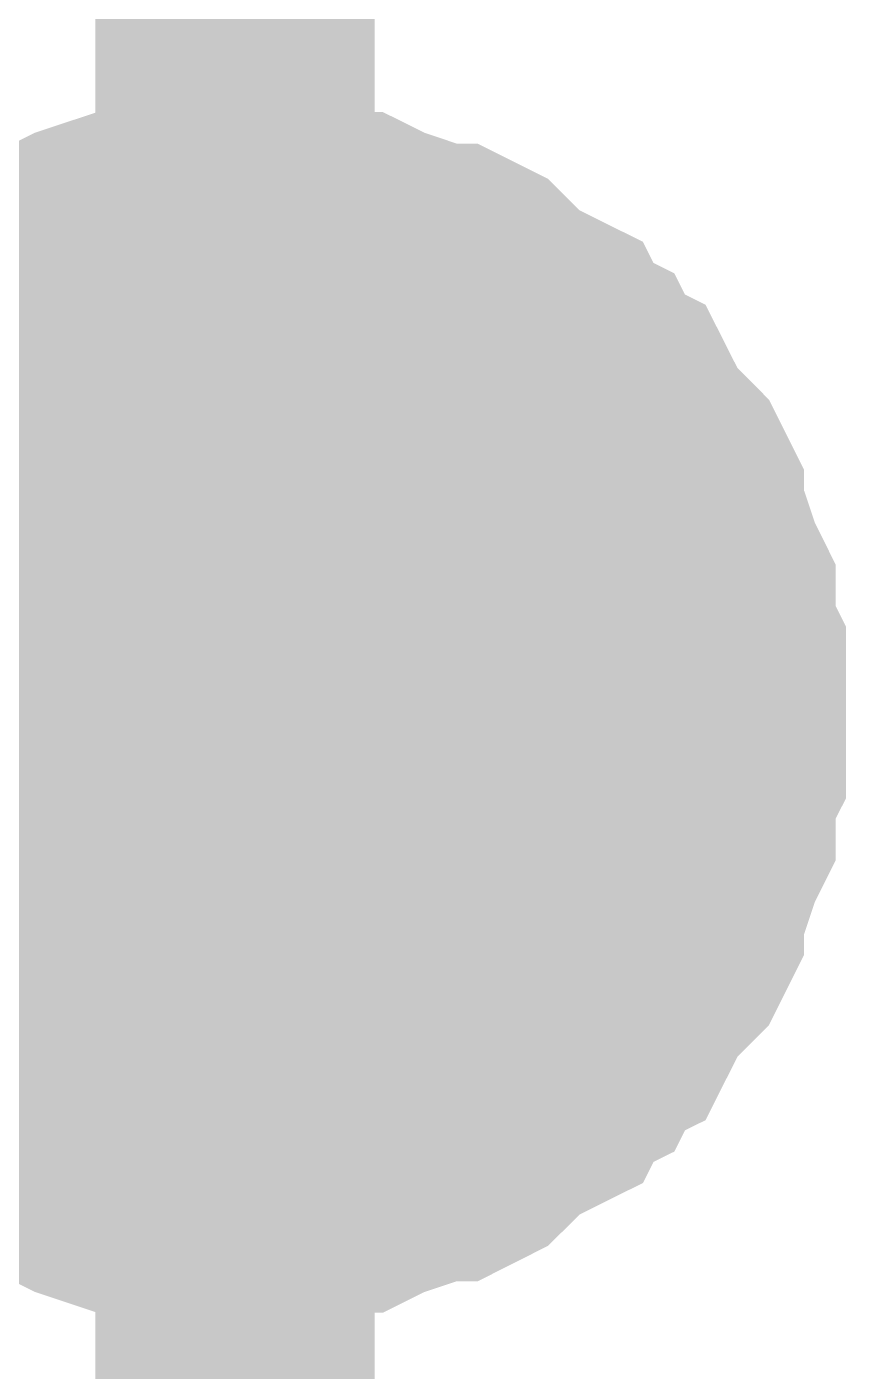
# Model space of a CAD drawing. Header units: inches. Extents: x 0 to 432, y 0 to 280.
# Drawn here: x 230.165 to 231.043, y 56.701 to 58.143 of the extents above; entities that cross this region are included whole.
import ezdxf

# ---------------------------------------------------------------- set-up
doc = ezdxf.new("R2010")
doc.units = ezdxf.units.IN
doc.layers.add('Sheet', color=255, linetype='Continuous')

msp = doc.modelspace()

# ---------------------------------------------------------------- linework, layer by layer
at = {"layer": 'Sheet'}
for points in [[(224.5364, 67.5591, 0.2997, 0.2997, 0), (230.3877, 67.5591, 0.2997, 0.2997, 0), (230.3877, 57.4073, 0.2997, 0.2997, 0)], [(230.0058, 57.7442, 0.2997, 0.2997, 0), (230.0283, 57.7666, 0.2997, 0.2997, 0), (230.0395, 57.7779, 0.2997, 0.2997, 0), (230.062, 57.8003, 0.2997, 0.2997, 0), (230.0844, 57.8115, 0.2997, 0.2997, 0), (230.0957, 57.8228, 0.2997, 0.2997, 0), (230.1181, 57.8452, 0.2997, 0.2997, 0), (230.1406, 57.8565, 0.2997, 0.2997, 0), (230.1631, 57.8677, 0.2997, 0.2997, 0), (230.1855, 57.8677, 0.2997, 0.2997, 0), (230.208, 57.8789, 0.2997, 0.2997, 0), (230.2304, 57.8902, 0.2997, 0.2997, 0), (230.2641, 57.9014, 0.2997, 0.2997, 0), (230.2866, 57.9014, 0.2997, 0.2997, 0), (230.3091, 57.9014, 0.2997, 0.2997, 0), (230.3315, 57.9126, 0.2997, 0.2997, 0), (230.3652, 57.9126, 0.2997, 0.2997, 0), (230.3877, 57.9126, 0.2997, 0.2997, 0)], [(230.0058, 57.7442, 0.2997, 0.2997, 0), (230.0283, 57.7666, 0.2997, 0.2997, 0), (230.0395, 57.7779, 0.2997, 0.2997, 0), (230.062, 57.8003, 0.2997, 0.2997, 0), (230.0844, 57.8115, 0.2997, 0.2997, 0), (230.0957, 57.8228, 0.2997, 0.2997, 0), (230.1181, 57.8452, 0.2997, 0.2997, 0), (230.1406, 57.8565, 0.2997, 0.2997, 0), (230.1631, 57.8677, 0.2997, 0.2997, 0), (230.1855, 57.8677, 0.2997, 0.2997, 0), (230.208, 57.8789, 0.2997, 0.2997, 0), (230.2304, 57.8902, 0.2997, 0.2997, 0), (230.2641, 57.9014, 0.2997, 0.2997, 0), (230.2866, 57.9014, 0.2997, 0.2997, 0), (230.3091, 57.9014, 0.2997, 0.2997, 0), (230.3315, 57.9126, 0.2997, 0.2997, 0), (230.3652, 57.9126, 0.2997, 0.2997, 0), (230.3877, 57.9126, 0.2997, 0.2997, 0)], [(230.0058, 57.7442, 0.2997, 0.2997, 0), (230.0283, 57.7666, 0.2997, 0.2997, 0), (230.0395, 57.7779, 0.2997, 0.2997, 0), (230.062, 57.8003, 0.2997, 0.2997, 0), (230.0844, 57.8115, 0.2997, 0.2997, 0), (230.0957, 57.8228, 0.2997, 0.2997, 0), (230.1181, 57.8452, 0.2997, 0.2997, 0), (230.1406, 57.8565, 0.2997, 0.2997, 0), (230.1631, 57.8677, 0.2997, 0.2997, 0), (230.1855, 57.8677, 0.2997, 0.2997, 0), (230.208, 57.8789, 0.2997, 0.2997, 0), (230.2304, 57.8902, 0.2997, 0.2997, 0), (230.2641, 57.9014, 0.2997, 0.2997, 0), (230.2866, 57.9014, 0.2997, 0.2997, 0), (230.3091, 57.9014, 0.2997, 0.2997, 0), (230.3315, 57.9126, 0.2997, 0.2997, 0), (230.3652, 57.9126, 0.2997, 0.2997, 0), (230.3877, 57.9126, 0.2997, 0.2997, 0)], [(230.0058, 57.7442, 0.2997, 0.2997, 0), (230.0283, 57.7666, 0.2997, 0.2997, 0), (230.0395, 57.7779, 0.2997, 0.2997, 0), (230.062, 57.8003, 0.2997, 0.2997, 0), (230.0844, 57.8115, 0.2997, 0.2997, 0), (230.0957, 57.8228, 0.2997, 0.2997, 0), (230.1181, 57.8452, 0.2997, 0.2997, 0), (230.1406, 57.8565, 0.2997, 0.2997, 0), (230.1631, 57.8677, 0.2997, 0.2997, 0), (230.1855, 57.8677, 0.2997, 0.2997, 0), (230.208, 57.8789, 0.2997, 0.2997, 0), (230.2304, 57.8902, 0.2997, 0.2997, 0), (230.2641, 57.9014, 0.2997, 0.2997, 0), (230.2866, 57.9014, 0.2997, 0.2997, 0), (230.3091, 57.9014, 0.2997, 0.2997, 0), (230.3315, 57.9126, 0.2997, 0.2997, 0), (230.3652, 57.9126, 0.2997, 0.2997, 0), (230.3877, 57.9126, 0.2997, 0.2997, 0)], [(230.3877, 57.9126, 0.2997, 0.2997, 0), (230.3877, 57.9126, 0.2997, 0.2997, 0)], [(230.3877, 57.9126, 0.2997, 0.2997, 0), (230.4101, 57.9126, 0.2997, 0.2997, 0), (230.4438, 57.9126, 0.2997, 0.2997, 0), (230.4663, 57.9014, 0.2997, 0.2997, 0), (230.4887, 57.9014, 0.2997, 0.2997, 0), (230.5112, 57.9014, 0.2997, 0.2997, 0), (230.5337, 57.8902, 0.2997, 0.2997, 0), (230.5674, 57.8789, 0.2997, 0.2997, 0), (230.5898, 57.8677, 0.2997, 0.2997, 0), (230.6123, 57.8677, 0.2997, 0.2997, 0), (230.6347, 57.8565, 0.2997, 0.2997, 0), (230.646, 57.8452, 0.2997, 0.2997, 0), (230.6684, 57.8228, 0.2997, 0.2997, 0), (230.6909, 57.8115, 0.2997, 0.2997, 0), (230.7134, 57.8003, 0.2997, 0.2997, 0), (230.7246, 57.7779, 0.2997, 0.2997, 0), (230.7471, 57.7666, 0.2997, 0.2997, 0), (230.7583, 57.7442, 0.2997, 0.2997, 0), (230.7807, 57.7329, 0.2997, 0.2997, 0), (230.792, 57.7105, 0.2997, 0.2997, 0), (230.8032, 57.688, 0.2997, 0.2997, 0), (230.8257, 57.6656, 0.2997, 0.2997, 0), (230.8369, 57.6543, 0.2997, 0.2997, 0), (230.8481, 57.6319, 0.2997, 0.2997, 0), (230.8481, 57.6094, 0.2997, 0.2997, 0), (230.8594, 57.5869, 0.2997, 0.2997, 0), (230.8706, 57.5533, 0.2997, 0.2997, 0), (230.8818, 57.5308, 0.2997, 0.2997, 0), (230.8818, 57.5083, 0.2997, 0.2997, 0), (230.8818, 57.4859, 0.2997, 0.2997, 0), (230.8931, 57.4634, 0.2997, 0.2997, 0), (230.8931, 57.4297, 0.2997, 0.2997, 0), (230.8931, 57.4073, 0.2997, 0.2997, 0)], [(230.3877, 57.9126, 0.2997, 0.2997, 0), (230.3877, 57.9126, 0.2997, 0.2997, 0)], [(230.3877, 57.9126, 0.2997, 0.2997, 0), (230.4101, 57.9126, 0.2997, 0.2997, 0), (230.4438, 57.9126, 0.2997, 0.2997, 0), (230.4663, 57.9014, 0.2997, 0.2997, 0), (230.4887, 57.9014, 0.2997, 0.2997, 0), (230.5112, 57.9014, 0.2997, 0.2997, 0), (230.5337, 57.8902, 0.2997, 0.2997, 0), (230.5674, 57.8789, 0.2997, 0.2997, 0), (230.5898, 57.8677, 0.2997, 0.2997, 0), (230.6123, 57.8677, 0.2997, 0.2997, 0), (230.6347, 57.8565, 0.2997, 0.2997, 0), (230.646, 57.8452, 0.2997, 0.2997, 0), (230.6684, 57.8228, 0.2997, 0.2997, 0), (230.6909, 57.8115, 0.2997, 0.2997, 0), (230.7134, 57.8003, 0.2997, 0.2997, 0), (230.7246, 57.7779, 0.2997, 0.2997, 0), (230.7471, 57.7666, 0.2997, 0.2997, 0), (230.7583, 57.7442, 0.2997, 0.2997, 0), (230.7807, 57.7329, 0.2997, 0.2997, 0), (230.792, 57.7105, 0.2997, 0.2997, 0), (230.8032, 57.688, 0.2997, 0.2997, 0), (230.8257, 57.6656, 0.2997, 0.2997, 0), (230.8369, 57.6543, 0.2997, 0.2997, 0), (230.8481, 57.6319, 0.2997, 0.2997, 0), (230.8481, 57.6094, 0.2997, 0.2997, 0), (230.8594, 57.5869, 0.2997, 0.2997, 0), (230.8706, 57.5533, 0.2997, 0.2997, 0), (230.8818, 57.5308, 0.2997, 0.2997, 0), (230.8818, 57.5083, 0.2997, 0.2997, 0), (230.8818, 57.4859, 0.2997, 0.2997, 0), (230.8931, 57.4634, 0.2997, 0.2997, 0), (230.8931, 57.4297, 0.2997, 0.2997, 0), (230.8931, 57.4073, 0.2997, 0.2997, 0)], [(230.3877, 57.9126, 0.2997, 0.2997, 0), (230.3877, 57.9126, 0.2997, 0.2997, 0)], [(230.3877, 57.9126, 0.2997, 0.2997, 0), (230.4101, 57.9126, 0.2997, 0.2997, 0), (230.4438, 57.9126, 0.2997, 0.2997, 0), (230.4663, 57.9014, 0.2997, 0.2997, 0), (230.4887, 57.9014, 0.2997, 0.2997, 0), (230.5112, 57.9014, 0.2997, 0.2997, 0), (230.5337, 57.8902, 0.2997, 0.2997, 0), (230.5674, 57.8789, 0.2997, 0.2997, 0), (230.5898, 57.8677, 0.2997, 0.2997, 0), (230.6123, 57.8677, 0.2997, 0.2997, 0), (230.6347, 57.8565, 0.2997, 0.2997, 0), (230.646, 57.8452, 0.2997, 0.2997, 0), (230.6684, 57.8228, 0.2997, 0.2997, 0), (230.6909, 57.8115, 0.2997, 0.2997, 0), (230.7134, 57.8003, 0.2997, 0.2997, 0), (230.7246, 57.7779, 0.2997, 0.2997, 0), (230.7471, 57.7666, 0.2997, 0.2997, 0), (230.7583, 57.7442, 0.2997, 0.2997, 0), (230.7807, 57.7329, 0.2997, 0.2997, 0), (230.792, 57.7105, 0.2997, 0.2997, 0), (230.8032, 57.688, 0.2997, 0.2997, 0), (230.8257, 57.6656, 0.2997, 0.2997, 0), (230.8369, 57.6543, 0.2997, 0.2997, 0), (230.8481, 57.6319, 0.2997, 0.2997, 0), (230.8481, 57.6094, 0.2997, 0.2997, 0), (230.8594, 57.5869, 0.2997, 0.2997, 0), (230.8706, 57.5533, 0.2997, 0.2997, 0), (230.8818, 57.5308, 0.2997, 0.2997, 0), (230.8818, 57.5083, 0.2997, 0.2997, 0), (230.8818, 57.4859, 0.2997, 0.2997, 0), (230.8931, 57.4634, 0.2997, 0.2997, 0), (230.8931, 57.4297, 0.2997, 0.2997, 0), (230.8931, 57.4073, 0.2997, 0.2997, 0)], [(230.3877, 57.9126, 0.2997, 0.2997, 0), (230.3877, 57.9126, 0.2997, 0.2997, 0)], [(230.3877, 57.9126, 0.2997, 0.2997, 0), (230.4101, 57.9126, 0.2997, 0.2997, 0), (230.4438, 57.9126, 0.2997, 0.2997, 0), (230.4663, 57.9014, 0.2997, 0.2997, 0), (230.4887, 57.9014, 0.2997, 0.2997, 0), (230.5112, 57.9014, 0.2997, 0.2997, 0), (230.5337, 57.8902, 0.2997, 0.2997, 0), (230.5674, 57.8789, 0.2997, 0.2997, 0), (230.5898, 57.8677, 0.2997, 0.2997, 0), (230.6123, 57.8677, 0.2997, 0.2997, 0), (230.6347, 57.8565, 0.2997, 0.2997, 0), (230.646, 57.8452, 0.2997, 0.2997, 0), (230.6684, 57.8228, 0.2997, 0.2997, 0), (230.6909, 57.8115, 0.2997, 0.2997, 0), (230.7134, 57.8003, 0.2997, 0.2997, 0), (230.7246, 57.7779, 0.2997, 0.2997, 0), (230.7471, 57.7666, 0.2997, 0.2997, 0), (230.7583, 57.7442, 0.2997, 0.2997, 0), (230.7807, 57.7329, 0.2997, 0.2997, 0), (230.792, 57.7105, 0.2997, 0.2997, 0), (230.8032, 57.688, 0.2997, 0.2997, 0), (230.8257, 57.6656, 0.2997, 0.2997, 0), (230.8369, 57.6543, 0.2997, 0.2997, 0), (230.8481, 57.6319, 0.2997, 0.2997, 0), (230.8481, 57.6094, 0.2997, 0.2997, 0), (230.8594, 57.5869, 0.2997, 0.2997, 0), (230.8706, 57.5533, 0.2997, 0.2997, 0), (230.8818, 57.5308, 0.2997, 0.2997, 0), (230.8818, 57.5083, 0.2997, 0.2997, 0), (230.8818, 57.4859, 0.2997, 0.2997, 0), (230.8931, 57.4634, 0.2997, 0.2997, 0), (230.8931, 57.4297, 0.2997, 0.2997, 0), (230.8931, 57.4073, 0.2997, 0.2997, 0)], [(230.0957, 57.8228, 0.0991, 0.0991, 0), (230.1181, 57.8452, 0.0991, 0.0991, 0), (230.1406, 57.8565, 0.0991, 0.0991, 0), (230.1631, 57.8677, 0.0991, 0.0991, 0), (230.1855, 57.8677, 0.0991, 0.0991, 0), (230.208, 57.8789, 0.0991, 0.0991, 0), (230.2304, 57.8902, 0.0991, 0.0991, 0), (230.2641, 57.9014, 0.0991, 0.0991, 0), (230.2866, 57.9014, 0.0991, 0.0991, 0), (230.3091, 57.9014, 0.0991, 0.0991, 0), (230.3315, 57.9126, 0.0991, 0.0991, 0), (230.3652, 57.9126, 0.0991, 0.0991, 0), (230.3877, 57.9126, 0.0991, 0.0991, 0)], [(230.0957, 57.8228, 0.0991, 0.0991, 0), (230.1181, 57.8452, 0.0991, 0.0991, 0), (230.1406, 57.8565, 0.0991, 0.0991, 0), (230.1631, 57.8677, 0.0991, 0.0991, 0), (230.1855, 57.8677, 0.0991, 0.0991, 0), (230.208, 57.8789, 0.0991, 0.0991, 0), (230.2304, 57.8902, 0.0991, 0.0991, 0), (230.2641, 57.9014, 0.0991, 0.0991, 0), (230.2866, 57.9014, 0.0991, 0.0991, 0), (230.3091, 57.9014, 0.0991, 0.0991, 0), (230.3315, 57.9126, 0.0991, 0.0991, 0), (230.3652, 57.9126, 0.0991, 0.0991, 0), (230.3877, 57.9126, 0.0991, 0.0991, 0)], [(230.0957, 57.8228, 0.0991, 0.0991, 0), (230.1181, 57.8452, 0.0991, 0.0991, 0), (230.1406, 57.8565, 0.0991, 0.0991, 0), (230.1631, 57.8677, 0.0991, 0.0991, 0), (230.1855, 57.8677, 0.0991, 0.0991, 0), (230.208, 57.8789, 0.0991, 0.0991, 0), (230.2304, 57.8902, 0.0991, 0.0991, 0), (230.2641, 57.9014, 0.0991, 0.0991, 0), (230.2866, 57.9014, 0.0991, 0.0991, 0), (230.3091, 57.9014, 0.0991, 0.0991, 0), (230.3315, 57.9126, 0.0991, 0.0991, 0), (230.3652, 57.9126, 0.0991, 0.0991, 0), (230.3877, 57.9126, 0.0991, 0.0991, 0)], [(230.0957, 57.8228, 0.0991, 0.0991, 0), (230.1181, 57.8452, 0.0991, 0.0991, 0), (230.1406, 57.8565, 0.0991, 0.0991, 0), (230.1631, 57.8677, 0.0991, 0.0991, 0), (230.1855, 57.8677, 0.0991, 0.0991, 0), (230.208, 57.8789, 0.0991, 0.0991, 0), (230.2304, 57.8902, 0.0991, 0.0991, 0), (230.2641, 57.9014, 0.0991, 0.0991, 0), (230.2866, 57.9014, 0.0991, 0.0991, 0), (230.3091, 57.9014, 0.0991, 0.0991, 0), (230.3315, 57.9126, 0.0991, 0.0991, 0), (230.3652, 57.9126, 0.0991, 0.0991, 0), (230.3877, 57.9126, 0.0991, 0.0991, 0)], [(230.3877, 57.9126, 0.0991, 0.0991, 0), (230.3877, 57.9126, 0.0991, 0.0991, 0)], [(230.3877, 57.9126, 0.0991, 0.0991, 0), (230.4101, 57.9126, 0.0991, 0.0991, 0), (230.4438, 57.9126, 0.0991, 0.0991, 0), (230.4663, 57.9014, 0.0991, 0.0991, 0), (230.4887, 57.9014, 0.0991, 0.0991, 0), (230.5112, 57.9014, 0.0991, 0.0991, 0), (230.5337, 57.8902, 0.0991, 0.0991, 0), (230.5674, 57.8789, 0.0991, 0.0991, 0), (230.5898, 57.8677, 0.0991, 0.0991, 0), (230.6123, 57.8677, 0.0991, 0.0991, 0), (230.6347, 57.8565, 0.0991, 0.0991, 0), (230.646, 57.8452, 0.0991, 0.0991, 0), (230.6684, 57.8228, 0.0991, 0.0991, 0), (230.6909, 57.8115, 0.0991, 0.0991, 0), (230.7134, 57.8003, 0.0991, 0.0991, 0), (230.7246, 57.7779, 0.0991, 0.0991, 0), (230.7471, 57.7666, 0.0991, 0.0991, 0), (230.7583, 57.7442, 0.0991, 0.0991, 0), (230.7807, 57.7329, 0.0991, 0.0991, 0), (230.792, 57.7105, 0.0991, 0.0991, 0), (230.8032, 57.688, 0.0991, 0.0991, 0), (230.8257, 57.6656, 0.0991, 0.0991, 0), (230.8369, 57.6543, 0.0991, 0.0991, 0), (230.8481, 57.6319, 0.0991, 0.0991, 0), (230.8481, 57.6094, 0.0991, 0.0991, 0), (230.8594, 57.5869, 0.0991, 0.0991, 0), (230.8706, 57.5533, 0.0991, 0.0991, 0), (230.8818, 57.5308, 0.0991, 0.0991, 0), (230.8818, 57.5083, 0.0991, 0.0991, 0), (230.8818, 57.4859, 0.0991, 0.0991, 0), (230.8931, 57.4634, 0.0991, 0.0991, 0), (230.8931, 57.4297, 0.0991, 0.0991, 0), (230.8931, 57.4073, 0.0991, 0.0991, 0)], [(230.3877, 57.9126, 0.0991, 0.0991, 0), (230.3877, 57.9126, 0.0991, 0.0991, 0)], [(230.3877, 57.9126, 0.0991, 0.0991, 0), (230.4101, 57.9126, 0.0991, 0.0991, 0), (230.4438, 57.9126, 0.0991, 0.0991, 0), (230.4663, 57.9014, 0.0991, 0.0991, 0), (230.4887, 57.9014, 0.0991, 0.0991, 0), (230.5112, 57.9014, 0.0991, 0.0991, 0), (230.5337, 57.8902, 0.0991, 0.0991, 0), (230.5674, 57.8789, 0.0991, 0.0991, 0), (230.5898, 57.8677, 0.0991, 0.0991, 0), (230.6123, 57.8677, 0.0991, 0.0991, 0), (230.6347, 57.8565, 0.0991, 0.0991, 0), (230.646, 57.8452, 0.0991, 0.0991, 0), (230.6684, 57.8228, 0.0991, 0.0991, 0), (230.6909, 57.8115, 0.0991, 0.0991, 0), (230.7134, 57.8003, 0.0991, 0.0991, 0), (230.7246, 57.7779, 0.0991, 0.0991, 0), (230.7471, 57.7666, 0.0991, 0.0991, 0), (230.7583, 57.7442, 0.0991, 0.0991, 0), (230.7807, 57.7329, 0.0991, 0.0991, 0), (230.792, 57.7105, 0.0991, 0.0991, 0), (230.8032, 57.688, 0.0991, 0.0991, 0), (230.8257, 57.6656, 0.0991, 0.0991, 0), (230.8369, 57.6543, 0.0991, 0.0991, 0), (230.8481, 57.6319, 0.0991, 0.0991, 0), (230.8481, 57.6094, 0.0991, 0.0991, 0), (230.8594, 57.5869, 0.0991, 0.0991, 0), (230.8706, 57.5533, 0.0991, 0.0991, 0), (230.8818, 57.5308, 0.0991, 0.0991, 0), (230.8818, 57.5083, 0.0991, 0.0991, 0), (230.8818, 57.4859, 0.0991, 0.0991, 0), (230.8931, 57.4634, 0.0991, 0.0991, 0), (230.8931, 57.4297, 0.0991, 0.0991, 0), (230.8931, 57.4073, 0.0991, 0.0991, 0)], [(230.3877, 57.9126, 0.0991, 0.0991, 0), (230.3877, 57.9126, 0.0991, 0.0991, 0)], [(230.3877, 57.9126, 0.0991, 0.0991, 0), (230.4101, 57.9126, 0.0991, 0.0991, 0), (230.4438, 57.9126, 0.0991, 0.0991, 0), (230.4663, 57.9014, 0.0991, 0.0991, 0), (230.4887, 57.9014, 0.0991, 0.0991, 0), (230.5112, 57.9014, 0.0991, 0.0991, 0), (230.5337, 57.8902, 0.0991, 0.0991, 0), (230.5674, 57.8789, 0.0991, 0.0991, 0), (230.5898, 57.8677, 0.0991, 0.0991, 0), (230.6123, 57.8677, 0.0991, 0.0991, 0), (230.6347, 57.8565, 0.0991, 0.0991, 0), (230.646, 57.8452, 0.0991, 0.0991, 0), (230.6684, 57.8228, 0.0991, 0.0991, 0), (230.6909, 57.8115, 0.0991, 0.0991, 0), (230.7134, 57.8003, 0.0991, 0.0991, 0), (230.7246, 57.7779, 0.0991, 0.0991, 0), (230.7471, 57.7666, 0.0991, 0.0991, 0), (230.7583, 57.7442, 0.0991, 0.0991, 0), (230.7807, 57.7329, 0.0991, 0.0991, 0), (230.792, 57.7105, 0.0991, 0.0991, 0), (230.8032, 57.688, 0.0991, 0.0991, 0), (230.8257, 57.6656, 0.0991, 0.0991, 0), (230.8369, 57.6543, 0.0991, 0.0991, 0), (230.8481, 57.6319, 0.0991, 0.0991, 0), (230.8481, 57.6094, 0.0991, 0.0991, 0), (230.8594, 57.5869, 0.0991, 0.0991, 0), (230.8706, 57.5533, 0.0991, 0.0991, 0), (230.8818, 57.5308, 0.0991, 0.0991, 0), (230.8818, 57.5083, 0.0991, 0.0991, 0), (230.8818, 57.4859, 0.0991, 0.0991, 0), (230.8931, 57.4634, 0.0991, 0.0991, 0), (230.8931, 57.4297, 0.0991, 0.0991, 0), (230.8931, 57.4073, 0.0991, 0.0991, 0)], [(230.3877, 57.9126, 0.0991, 0.0991, 0), (230.3877, 57.9126, 0.0991, 0.0991, 0)], [(230.3877, 57.9126, 0.0991, 0.0991, 0), (230.4101, 57.9126, 0.0991, 0.0991, 0), (230.4438, 57.9126, 0.0991, 0.0991, 0), (230.4663, 57.9014, 0.0991, 0.0991, 0), (230.4887, 57.9014, 0.0991, 0.0991, 0), (230.5112, 57.9014, 0.0991, 0.0991, 0), (230.5337, 57.8902, 0.0991, 0.0991, 0), (230.5674, 57.8789, 0.0991, 0.0991, 0), (230.5898, 57.8677, 0.0991, 0.0991, 0), (230.6123, 57.8677, 0.0991, 0.0991, 0), (230.6347, 57.8565, 0.0991, 0.0991, 0), (230.646, 57.8452, 0.0991, 0.0991, 0), (230.6684, 57.8228, 0.0991, 0.0991, 0), (230.6909, 57.8115, 0.0991, 0.0991, 0), (230.7134, 57.8003, 0.0991, 0.0991, 0), (230.7246, 57.7779, 0.0991, 0.0991, 0), (230.7471, 57.7666, 0.0991, 0.0991, 0), (230.7583, 57.7442, 0.0991, 0.0991, 0), (230.7807, 57.7329, 0.0991, 0.0991, 0), (230.792, 57.7105, 0.0991, 0.0991, 0), (230.8032, 57.688, 0.0991, 0.0991, 0), (230.8257, 57.6656, 0.0991, 0.0991, 0), (230.8369, 57.6543, 0.0991, 0.0991, 0), (230.8481, 57.6319, 0.0991, 0.0991, 0), (230.8481, 57.6094, 0.0991, 0.0991, 0), (230.8594, 57.5869, 0.0991, 0.0991, 0), (230.8706, 57.5533, 0.0991, 0.0991, 0), (230.8818, 57.5308, 0.0991, 0.0991, 0), (230.8818, 57.5083, 0.0991, 0.0991, 0), (230.8818, 57.4859, 0.0991, 0.0991, 0), (230.8931, 57.4634, 0.0991, 0.0991, 0), (230.8931, 57.4297, 0.0991, 0.0991, 0), (230.8931, 57.4073, 0.0991, 0.0991, 0)], [(219.2018, 37.3394, 0.2997, 0.2997, 0), (230.3877, 37.3394, 0.2997, 0.2997, 0), (230.3877, 57.4073, 0.2997, 0.2997, 0), (224.5364, 57.4073, 0.2997, 0.2997, 0)], [(230.8931, 57.4073, 0.2997, 0.2997, 0), (230.8931, 57.3848, 0.2997, 0.2997, 0), (230.8931, 57.3511, 0.2997, 0.2997, 0), (230.8818, 57.3287, 0.2997, 0.2997, 0), (230.8818, 57.3062, 0.2997, 0.2997, 0), (230.8818, 57.2837, 0.2997, 0.2997, 0), (230.8706, 57.2613, 0.2997, 0.2997, 0), (230.8594, 57.2276, 0.2997, 0.2997, 0), (230.8481, 57.2051, 0.2997, 0.2997, 0), (230.8481, 57.1827, 0.2997, 0.2997, 0), (230.8369, 57.1602, 0.2997, 0.2997, 0), (230.8257, 57.149, 0.2997, 0.2997, 0), (230.8032, 57.1265, 0.2997, 0.2997, 0), (230.792, 57.1041, 0.2997, 0.2997, 0), (230.7807, 57.0816, 0.2997, 0.2997, 0), (230.7583, 57.0704, 0.2997, 0.2997, 0), (230.7471, 57.0479, 0.2997, 0.2997, 0), (230.7246, 57.0367, 0.2997, 0.2997, 0), (230.7134, 57.0142, 0.2997, 0.2997, 0), (230.6909, 57.003, 0.2997, 0.2997, 0), (230.6684, 56.9918, 0.2997, 0.2997, 0), (230.646, 56.9693, 0.2997, 0.2997, 0), (230.6347, 56.9581, 0.2997, 0.2997, 0), (230.6123, 56.9468, 0.2997, 0.2997, 0), (230.5898, 56.9468, 0.2997, 0.2997, 0), (230.5674, 56.9356, 0.2997, 0.2997, 0), (230.5337, 56.9244, 0.2997, 0.2997, 0), (230.5112, 56.9132, 0.2997, 0.2997, 0), (230.4887, 56.9132, 0.2997, 0.2997, 0), (230.4663, 56.9132, 0.2997, 0.2997, 0), (230.4438, 56.9019, 0.2997, 0.2997, 0), (230.4101, 56.9019, 0.2997, 0.2997, 0), (230.3877, 56.9019, 0.2997, 0.2997, 0)], [(230.8931, 57.4073, 0.2997, 0.2997, 0), (230.8931, 57.3848, 0.2997, 0.2997, 0), (230.8931, 57.3511, 0.2997, 0.2997, 0), (230.8818, 57.3287, 0.2997, 0.2997, 0), (230.8818, 57.3062, 0.2997, 0.2997, 0), (230.8818, 57.2837, 0.2997, 0.2997, 0), (230.8706, 57.2613, 0.2997, 0.2997, 0), (230.8594, 57.2276, 0.2997, 0.2997, 0), (230.8481, 57.2051, 0.2997, 0.2997, 0), (230.8481, 57.1827, 0.2997, 0.2997, 0), (230.8369, 57.1602, 0.2997, 0.2997, 0), (230.8257, 57.149, 0.2997, 0.2997, 0), (230.8032, 57.1265, 0.2997, 0.2997, 0), (230.792, 57.1041, 0.2997, 0.2997, 0), (230.7807, 57.0816, 0.2997, 0.2997, 0), (230.7583, 57.0704, 0.2997, 0.2997, 0), (230.7471, 57.0479, 0.2997, 0.2997, 0), (230.7246, 57.0367, 0.2997, 0.2997, 0), (230.7134, 57.0142, 0.2997, 0.2997, 0), (230.6909, 57.003, 0.2997, 0.2997, 0), (230.6684, 56.9918, 0.2997, 0.2997, 0), (230.646, 56.9693, 0.2997, 0.2997, 0), (230.6347, 56.9581, 0.2997, 0.2997, 0), (230.6123, 56.9468, 0.2997, 0.2997, 0), (230.5898, 56.9468, 0.2997, 0.2997, 0), (230.5674, 56.9356, 0.2997, 0.2997, 0), (230.5337, 56.9244, 0.2997, 0.2997, 0), (230.5112, 56.9132, 0.2997, 0.2997, 0), (230.4887, 56.9132, 0.2997, 0.2997, 0), (230.4663, 56.9132, 0.2997, 0.2997, 0), (230.4438, 56.9019, 0.2997, 0.2997, 0), (230.4101, 56.9019, 0.2997, 0.2997, 0), (230.3877, 56.9019, 0.2997, 0.2997, 0)], [(230.8931, 57.4073, 0.2997, 0.2997, 0), (230.8931, 57.3848, 0.2997, 0.2997, 0), (230.8931, 57.3511, 0.2997, 0.2997, 0), (230.8818, 57.3287, 0.2997, 0.2997, 0), (230.8818, 57.3062, 0.2997, 0.2997, 0), (230.8818, 57.2837, 0.2997, 0.2997, 0), (230.8706, 57.2613, 0.2997, 0.2997, 0), (230.8594, 57.2276, 0.2997, 0.2997, 0), (230.8481, 57.2051, 0.2997, 0.2997, 0), (230.8481, 57.1827, 0.2997, 0.2997, 0), (230.8369, 57.1602, 0.2997, 0.2997, 0), (230.8257, 57.149, 0.2997, 0.2997, 0), (230.8032, 57.1265, 0.2997, 0.2997, 0), (230.792, 57.1041, 0.2997, 0.2997, 0), (230.7807, 57.0816, 0.2997, 0.2997, 0), (230.7583, 57.0704, 0.2997, 0.2997, 0), (230.7471, 57.0479, 0.2997, 0.2997, 0), (230.7246, 57.0367, 0.2997, 0.2997, 0), (230.7134, 57.0142, 0.2997, 0.2997, 0), (230.6909, 57.003, 0.2997, 0.2997, 0), (230.6684, 56.9918, 0.2997, 0.2997, 0), (230.646, 56.9693, 0.2997, 0.2997, 0), (230.6347, 56.9581, 0.2997, 0.2997, 0), (230.6123, 56.9468, 0.2997, 0.2997, 0), (230.5898, 56.9468, 0.2997, 0.2997, 0), (230.5674, 56.9356, 0.2997, 0.2997, 0), (230.5337, 56.9244, 0.2997, 0.2997, 0), (230.5112, 56.9132, 0.2997, 0.2997, 0), (230.4887, 56.9132, 0.2997, 0.2997, 0), (230.4663, 56.9132, 0.2997, 0.2997, 0), (230.4438, 56.9019, 0.2997, 0.2997, 0), (230.4101, 56.9019, 0.2997, 0.2997, 0), (230.3877, 56.9019, 0.2997, 0.2997, 0)], [(230.8931, 57.4073, 0.2997, 0.2997, 0), (230.8931, 57.3848, 0.2997, 0.2997, 0), (230.8931, 57.3511, 0.2997, 0.2997, 0), (230.8818, 57.3287, 0.2997, 0.2997, 0), (230.8818, 57.3062, 0.2997, 0.2997, 0), (230.8818, 57.2837, 0.2997, 0.2997, 0), (230.8706, 57.2613, 0.2997, 0.2997, 0), (230.8594, 57.2276, 0.2997, 0.2997, 0), (230.8481, 57.2051, 0.2997, 0.2997, 0), (230.8481, 57.1827, 0.2997, 0.2997, 0), (230.8369, 57.1602, 0.2997, 0.2997, 0), (230.8257, 57.149, 0.2997, 0.2997, 0), (230.8032, 57.1265, 0.2997, 0.2997, 0), (230.792, 57.1041, 0.2997, 0.2997, 0), (230.7807, 57.0816, 0.2997, 0.2997, 0), (230.7583, 57.0704, 0.2997, 0.2997, 0), (230.7471, 57.0479, 0.2997, 0.2997, 0), (230.7246, 57.0367, 0.2997, 0.2997, 0), (230.7134, 57.0142, 0.2997, 0.2997, 0), (230.6909, 57.003, 0.2997, 0.2997, 0), (230.6684, 56.9918, 0.2997, 0.2997, 0), (230.646, 56.9693, 0.2997, 0.2997, 0), (230.6347, 56.9581, 0.2997, 0.2997, 0), (230.6123, 56.9468, 0.2997, 0.2997, 0), (230.5898, 56.9468, 0.2997, 0.2997, 0), (230.5674, 56.9356, 0.2997, 0.2997, 0), (230.5337, 56.9244, 0.2997, 0.2997, 0), (230.5112, 56.9132, 0.2997, 0.2997, 0), (230.4887, 56.9132, 0.2997, 0.2997, 0), (230.4663, 56.9132, 0.2997, 0.2997, 0), (230.4438, 56.9019, 0.2997, 0.2997, 0), (230.4101, 56.9019, 0.2997, 0.2997, 0), (230.3877, 56.9019, 0.2997, 0.2997, 0)], [(230.8931, 57.4073, 0.2997, 0.2997, 0), (230.8931, 57.4073, 0.2997, 0.2997, 0), (230.8931, 57.4073, 0.2997, 0.2997, 0), (230.8931, 57.4073, 0.2997, 0.2997, 0), (230.8931, 57.4073, 0.2997, 0.2997, 0), (230.8931, 57.4073, 0.2997, 0.2997, 0), (230.8931, 57.4073, 0.2997, 0.2997, 0), (230.8931, 57.4073, 0.2997, 0.2997, 0), (230.8931, 57.4073, 0.2997, 0.2997, 0), (230.8931, 57.4073, 0.2997, 0.2997, 0), (230.8931, 57.4073, 0.2997, 0.2997, 0), (230.8931, 57.4073, 0.2997, 0.2997, 0), (230.8931, 57.4073, 0.2997, 0.2997, 0), (230.8931, 57.4073, 0.2997, 0.2997, 0), (230.8931, 57.4073, 0.2997, 0.2997, 0), (230.8931, 57.4073, 0.2997, 0.2997, 0), (230.8931, 57.4073, 0.2997, 0.2997, 0), (230.8931, 57.4073, 0.2997, 0.2997, 0), (230.8931, 57.4073, 0.2997, 0.2997, 0), (230.8931, 57.4073, 0.2997, 0.2997, 0), (230.8931, 57.4073, 0.2997, 0.2997, 0), (230.8931, 57.4073, 0.2997, 0.2997, 0), (230.8931, 57.4073, 0.2997, 0.2997, 0), (230.8931, 57.4073, 0.2997, 0.2997, 0), (230.8931, 57.4073, 0.2997, 0.2997, 0), (230.8931, 57.4073, 0.2997, 0.2997, 0), (230.8931, 57.4073, 0.2997, 0.2997, 0), (230.8931, 57.4073, 0.2997, 0.2997, 0), (230.8931, 57.4073, 0.2997, 0.2997, 0), (230.8931, 57.4073, 0.2997, 0.2997, 0), (230.8931, 57.4073, 0.2997, 0.2997, 0), (230.8931, 57.4073, 0.2997, 0.2997, 0), (230.8931, 57.4073, 0.2997, 0.2997, 0)], [(230.8931, 57.4073, 0.2997, 0.2997, 0), (230.8931, 57.4073, 0.2997, 0.2997, 0)], [(230.8931, 57.4073, 0.2997, 0.2997, 0), (230.8931, 57.4073, 0.2997, 0.2997, 0), (230.8931, 57.4073, 0.2997, 0.2997, 0), (230.8931, 57.4073, 0.2997, 0.2997, 0), (230.8931, 57.4073, 0.2997, 0.2997, 0), (230.8931, 57.4073, 0.2997, 0.2997, 0), (230.8931, 57.4073, 0.2997, 0.2997, 0), (230.8931, 57.4073, 0.2997, 0.2997, 0), (230.8931, 57.4073, 0.2997, 0.2997, 0), (230.8931, 57.4073, 0.2997, 0.2997, 0), (230.8931, 57.4073, 0.2997, 0.2997, 0), (230.8931, 57.4073, 0.2997, 0.2997, 0), (230.8931, 57.4073, 0.2997, 0.2997, 0), (230.8931, 57.4073, 0.2997, 0.2997, 0), (230.8931, 57.4073, 0.2997, 0.2997, 0), (230.8931, 57.4073, 0.2997, 0.2997, 0), (230.8931, 57.4073, 0.2997, 0.2997, 0), (230.8931, 57.4073, 0.2997, 0.2997, 0), (230.8931, 57.4073, 0.2997, 0.2997, 0), (230.8931, 57.4073, 0.2997, 0.2997, 0), (230.8931, 57.4073, 0.2997, 0.2997, 0), (230.8931, 57.4073, 0.2997, 0.2997, 0), (230.8931, 57.4073, 0.2997, 0.2997, 0), (230.8931, 57.4073, 0.2997, 0.2997, 0), (230.8931, 57.4073, 0.2997, 0.2997, 0), (230.8931, 57.4073, 0.2997, 0.2997, 0), (230.8931, 57.4073, 0.2997, 0.2997, 0), (230.8931, 57.4073, 0.2997, 0.2997, 0), (230.8931, 57.4073, 0.2997, 0.2997, 0), (230.8931, 57.4073, 0.2997, 0.2997, 0), (230.8931, 57.4073, 0.2997, 0.2997, 0), (230.8931, 57.4073, 0.2997, 0.2997, 0), (230.8931, 57.4073, 0.2997, 0.2997, 0)], [(230.8931, 57.4073, 0.2997, 0.2997, 0), (230.8931, 57.4073, 0.2997, 0.2997, 0)], [(230.8931, 57.4073, 0.2997, 0.2997, 0), (230.8931, 57.4073, 0.2997, 0.2997, 0), (230.8931, 57.4073, 0.2997, 0.2997, 0), (230.8931, 57.4073, 0.2997, 0.2997, 0), (230.8931, 57.4073, 0.2997, 0.2997, 0), (230.8931, 57.4073, 0.2997, 0.2997, 0), (230.8931, 57.4073, 0.2997, 0.2997, 0), (230.8931, 57.4073, 0.2997, 0.2997, 0), (230.8931, 57.4073, 0.2997, 0.2997, 0), (230.8931, 57.4073, 0.2997, 0.2997, 0), (230.8931, 57.4073, 0.2997, 0.2997, 0), (230.8931, 57.4073, 0.2997, 0.2997, 0), (230.8931, 57.4073, 0.2997, 0.2997, 0), (230.8931, 57.4073, 0.2997, 0.2997, 0), (230.8931, 57.4073, 0.2997, 0.2997, 0), (230.8931, 57.4073, 0.2997, 0.2997, 0), (230.8931, 57.4073, 0.2997, 0.2997, 0), (230.8931, 57.4073, 0.2997, 0.2997, 0), (230.8931, 57.4073, 0.2997, 0.2997, 0), (230.8931, 57.4073, 0.2997, 0.2997, 0), (230.8931, 57.4073, 0.2997, 0.2997, 0), (230.8931, 57.4073, 0.2997, 0.2997, 0), (230.8931, 57.4073, 0.2997, 0.2997, 0), (230.8931, 57.4073, 0.2997, 0.2997, 0), (230.8931, 57.4073, 0.2997, 0.2997, 0), (230.8931, 57.4073, 0.2997, 0.2997, 0), (230.8931, 57.4073, 0.2997, 0.2997, 0), (230.8931, 57.4073, 0.2997, 0.2997, 0), (230.8931, 57.4073, 0.2997, 0.2997, 0), (230.8931, 57.4073, 0.2997, 0.2997, 0), (230.8931, 57.4073, 0.2997, 0.2997, 0), (230.8931, 57.4073, 0.2997, 0.2997, 0), (230.8931, 57.4073, 0.2997, 0.2997, 0)], [(230.8931, 57.4073, 0.2997, 0.2997, 0), (230.8931, 57.4073, 0.2997, 0.2997, 0)], [(230.8931, 57.4073, 0.2997, 0.2997, 0), (230.8931, 57.4073, 0.2997, 0.2997, 0), (230.8931, 57.4073, 0.2997, 0.2997, 0), (230.8931, 57.4073, 0.2997, 0.2997, 0), (230.8931, 57.4073, 0.2997, 0.2997, 0), (230.8931, 57.4073, 0.2997, 0.2997, 0), (230.8931, 57.4073, 0.2997, 0.2997, 0), (230.8931, 57.4073, 0.2997, 0.2997, 0), (230.8931, 57.4073, 0.2997, 0.2997, 0), (230.8931, 57.4073, 0.2997, 0.2997, 0), (230.8931, 57.4073, 0.2997, 0.2997, 0), (230.8931, 57.4073, 0.2997, 0.2997, 0), (230.8931, 57.4073, 0.2997, 0.2997, 0), (230.8931, 57.4073, 0.2997, 0.2997, 0), (230.8931, 57.4073, 0.2997, 0.2997, 0), (230.8931, 57.4073, 0.2997, 0.2997, 0), (230.8931, 57.4073, 0.2997, 0.2997, 0), (230.8931, 57.4073, 0.2997, 0.2997, 0), (230.8931, 57.4073, 0.2997, 0.2997, 0), (230.8931, 57.4073, 0.2997, 0.2997, 0), (230.8931, 57.4073, 0.2997, 0.2997, 0), (230.8931, 57.4073, 0.2997, 0.2997, 0), (230.8931, 57.4073, 0.2997, 0.2997, 0), (230.8931, 57.4073, 0.2997, 0.2997, 0), (230.8931, 57.4073, 0.2997, 0.2997, 0), (230.8931, 57.4073, 0.2997, 0.2997, 0), (230.8931, 57.4073, 0.2997, 0.2997, 0), (230.8931, 57.4073, 0.2997, 0.2997, 0), (230.8931, 57.4073, 0.2997, 0.2997, 0), (230.8931, 57.4073, 0.2997, 0.2997, 0), (230.8931, 57.4073, 0.2997, 0.2997, 0), (230.8931, 57.4073, 0.2997, 0.2997, 0), (230.8931, 57.4073, 0.2997, 0.2997, 0)], [(230.8931, 57.4073, 0.2997, 0.2997, 0), (230.8931, 57.4073, 0.2997, 0.2997, 0)], [(230.8931, 57.4073, 0.0991, 0.0991, 0), (230.8931, 57.3848, 0.0991, 0.0991, 0), (230.8931, 57.3511, 0.0991, 0.0991, 0), (230.8818, 57.3287, 0.0991, 0.0991, 0), (230.8818, 57.3062, 0.0991, 0.0991, 0), (230.8818, 57.2837, 0.0991, 0.0991, 0), (230.8706, 57.2613, 0.0991, 0.0991, 0), (230.8594, 57.2276, 0.0991, 0.0991, 0), (230.8481, 57.2051, 0.0991, 0.0991, 0), (230.8481, 57.1827, 0.0991, 0.0991, 0), (230.8369, 57.1602, 0.0991, 0.0991, 0), (230.8257, 57.149, 0.0991, 0.0991, 0), (230.8032, 57.1265, 0.0991, 0.0991, 0), (230.792, 57.1041, 0.0991, 0.0991, 0), (230.7807, 57.0816, 0.0991, 0.0991, 0), (230.7583, 57.0704, 0.0991, 0.0991, 0), (230.7471, 57.0479, 0.0991, 0.0991, 0), (230.7246, 57.0367, 0.0991, 0.0991, 0), (230.7134, 57.0142, 0.0991, 0.0991, 0), (230.6909, 57.003, 0.0991, 0.0991, 0), (230.6684, 56.9918, 0.0991, 0.0991, 0), (230.646, 56.9693, 0.0991, 0.0991, 0), (230.6347, 56.9581, 0.0991, 0.0991, 0), (230.6123, 56.9468, 0.0991, 0.0991, 0), (230.5898, 56.9468, 0.0991, 0.0991, 0), (230.5674, 56.9356, 0.0991, 0.0991, 0), (230.5337, 56.9244, 0.0991, 0.0991, 0), (230.5112, 56.9132, 0.0991, 0.0991, 0), (230.4887, 56.9132, 0.0991, 0.0991, 0), (230.4663, 56.9132, 0.0991, 0.0991, 0), (230.4438, 56.9019, 0.0991, 0.0991, 0), (230.4101, 56.9019, 0.0991, 0.0991, 0), (230.3877, 56.9019, 0.0991, 0.0991, 0)], [(230.8931, 57.4073, 0.0991, 0.0991, 0), (230.8931, 57.3848, 0.0991, 0.0991, 0), (230.8931, 57.3511, 0.0991, 0.0991, 0), (230.8818, 57.3287, 0.0991, 0.0991, 0), (230.8818, 57.3062, 0.0991, 0.0991, 0), (230.8818, 57.2837, 0.0991, 0.0991, 0), (230.8706, 57.2613, 0.0991, 0.0991, 0), (230.8594, 57.2276, 0.0991, 0.0991, 0), (230.8481, 57.2051, 0.0991, 0.0991, 0), (230.8481, 57.1827, 0.0991, 0.0991, 0), (230.8369, 57.1602, 0.0991, 0.0991, 0), (230.8257, 57.149, 0.0991, 0.0991, 0), (230.8032, 57.1265, 0.0991, 0.0991, 0), (230.792, 57.1041, 0.0991, 0.0991, 0), (230.7807, 57.0816, 0.0991, 0.0991, 0), (230.7583, 57.0704, 0.0991, 0.0991, 0), (230.7471, 57.0479, 0.0991, 0.0991, 0), (230.7246, 57.0367, 0.0991, 0.0991, 0), (230.7134, 57.0142, 0.0991, 0.0991, 0), (230.6909, 57.003, 0.0991, 0.0991, 0), (230.6684, 56.9918, 0.0991, 0.0991, 0), (230.646, 56.9693, 0.0991, 0.0991, 0), (230.6347, 56.9581, 0.0991, 0.0991, 0), (230.6123, 56.9468, 0.0991, 0.0991, 0), (230.5898, 56.9468, 0.0991, 0.0991, 0), (230.5674, 56.9356, 0.0991, 0.0991, 0), (230.5337, 56.9244, 0.0991, 0.0991, 0), (230.5112, 56.9132, 0.0991, 0.0991, 0), (230.4887, 56.9132, 0.0991, 0.0991, 0), (230.4663, 56.9132, 0.0991, 0.0991, 0), (230.4438, 56.9019, 0.0991, 0.0991, 0), (230.4101, 56.9019, 0.0991, 0.0991, 0), (230.3877, 56.9019, 0.0991, 0.0991, 0)], [(230.8931, 57.4073, 0.0991, 0.0991, 0), (230.8931, 57.3848, 0.0991, 0.0991, 0), (230.8931, 57.3511, 0.0991, 0.0991, 0), (230.8818, 57.3287, 0.0991, 0.0991, 0), (230.8818, 57.3062, 0.0991, 0.0991, 0), (230.8818, 57.2837, 0.0991, 0.0991, 0), (230.8706, 57.2613, 0.0991, 0.0991, 0), (230.8594, 57.2276, 0.0991, 0.0991, 0), (230.8481, 57.2051, 0.0991, 0.0991, 0), (230.8481, 57.1827, 0.0991, 0.0991, 0), (230.8369, 57.1602, 0.0991, 0.0991, 0), (230.8257, 57.149, 0.0991, 0.0991, 0), (230.8032, 57.1265, 0.0991, 0.0991, 0), (230.792, 57.1041, 0.0991, 0.0991, 0), (230.7807, 57.0816, 0.0991, 0.0991, 0), (230.7583, 57.0704, 0.0991, 0.0991, 0), (230.7471, 57.0479, 0.0991, 0.0991, 0), (230.7246, 57.0367, 0.0991, 0.0991, 0), (230.7134, 57.0142, 0.0991, 0.0991, 0), (230.6909, 57.003, 0.0991, 0.0991, 0), (230.6684, 56.9918, 0.0991, 0.0991, 0), (230.646, 56.9693, 0.0991, 0.0991, 0), (230.6347, 56.9581, 0.0991, 0.0991, 0), (230.6123, 56.9468, 0.0991, 0.0991, 0), (230.5898, 56.9468, 0.0991, 0.0991, 0), (230.5674, 56.9356, 0.0991, 0.0991, 0), (230.5337, 56.9244, 0.0991, 0.0991, 0), (230.5112, 56.9132, 0.0991, 0.0991, 0), (230.4887, 56.9132, 0.0991, 0.0991, 0), (230.4663, 56.9132, 0.0991, 0.0991, 0), (230.4438, 56.9019, 0.0991, 0.0991, 0), (230.4101, 56.9019, 0.0991, 0.0991, 0), (230.3877, 56.9019, 0.0991, 0.0991, 0)], [(230.8931, 57.4073, 0.0991, 0.0991, 0), (230.8931, 57.3848, 0.0991, 0.0991, 0), (230.8931, 57.3511, 0.0991, 0.0991, 0), (230.8818, 57.3287, 0.0991, 0.0991, 0), (230.8818, 57.3062, 0.0991, 0.0991, 0), (230.8818, 57.2837, 0.0991, 0.0991, 0), (230.8706, 57.2613, 0.0991, 0.0991, 0), (230.8594, 57.2276, 0.0991, 0.0991, 0), (230.8481, 57.2051, 0.0991, 0.0991, 0), (230.8481, 57.1827, 0.0991, 0.0991, 0), (230.8369, 57.1602, 0.0991, 0.0991, 0), (230.8257, 57.149, 0.0991, 0.0991, 0), (230.8032, 57.1265, 0.0991, 0.0991, 0), (230.792, 57.1041, 0.0991, 0.0991, 0), (230.7807, 57.0816, 0.0991, 0.0991, 0), (230.7583, 57.0704, 0.0991, 0.0991, 0), (230.7471, 57.0479, 0.0991, 0.0991, 0), (230.7246, 57.0367, 0.0991, 0.0991, 0), (230.7134, 57.0142, 0.0991, 0.0991, 0), (230.6909, 57.003, 0.0991, 0.0991, 0), (230.6684, 56.9918, 0.0991, 0.0991, 0), (230.646, 56.9693, 0.0991, 0.0991, 0), (230.6347, 56.9581, 0.0991, 0.0991, 0), (230.6123, 56.9468, 0.0991, 0.0991, 0), (230.5898, 56.9468, 0.0991, 0.0991, 0), (230.5674, 56.9356, 0.0991, 0.0991, 0), (230.5337, 56.9244, 0.0991, 0.0991, 0), (230.5112, 56.9132, 0.0991, 0.0991, 0), (230.4887, 56.9132, 0.0991, 0.0991, 0), (230.4663, 56.9132, 0.0991, 0.0991, 0), (230.4438, 56.9019, 0.0991, 0.0991, 0), (230.4101, 56.9019, 0.0991, 0.0991, 0), (230.3877, 56.9019, 0.0991, 0.0991, 0)], [(230.8931, 57.4073, 0.0991, 0.0991, 0), (230.8931, 57.4073, 0.0991, 0.0991, 0), (230.8931, 57.4073, 0.0991, 0.0991, 0), (230.8931, 57.4073, 0.0991, 0.0991, 0), (230.8931, 57.4073, 0.0991, 0.0991, 0), (230.8931, 57.4073, 0.0991, 0.0991, 0), (230.8931, 57.4073, 0.0991, 0.0991, 0), (230.8931, 57.4073, 0.0991, 0.0991, 0), (230.8931, 57.4073, 0.0991, 0.0991, 0), (230.8931, 57.4073, 0.0991, 0.0991, 0), (230.8931, 57.4073, 0.0991, 0.0991, 0), (230.8931, 57.4073, 0.0991, 0.0991, 0), (230.8931, 57.4073, 0.0991, 0.0991, 0), (230.8931, 57.4073, 0.0991, 0.0991, 0), (230.8931, 57.4073, 0.0991, 0.0991, 0), (230.8931, 57.4073, 0.0991, 0.0991, 0), (230.8931, 57.4073, 0.0991, 0.0991, 0), (230.8931, 57.4073, 0.0991, 0.0991, 0), (230.8931, 57.4073, 0.0991, 0.0991, 0), (230.8931, 57.4073, 0.0991, 0.0991, 0), (230.8931, 57.4073, 0.0991, 0.0991, 0), (230.8931, 57.4073, 0.0991, 0.0991, 0), (230.8931, 57.4073, 0.0991, 0.0991, 0), (230.8931, 57.4073, 0.0991, 0.0991, 0), (230.8931, 57.4073, 0.0991, 0.0991, 0), (230.8931, 57.4073, 0.0991, 0.0991, 0), (230.8931, 57.4073, 0.0991, 0.0991, 0), (230.8931, 57.4073, 0.0991, 0.0991, 0), (230.8931, 57.4073, 0.0991, 0.0991, 0), (230.8931, 57.4073, 0.0991, 0.0991, 0), (230.8931, 57.4073, 0.0991, 0.0991, 0), (230.8931, 57.4073, 0.0991, 0.0991, 0), (230.8931, 57.4073, 0.0991, 0.0991, 0)], [(230.8931, 57.4073, 0.0991, 0.0991, 0), (230.8931, 57.4073, 0.0991, 0.0991, 0)], [(230.8931, 57.4073, 0.0991, 0.0991, 0), (230.8931, 57.4073, 0.0991, 0.0991, 0), (230.8931, 57.4073, 0.0991, 0.0991, 0), (230.8931, 57.4073, 0.0991, 0.0991, 0), (230.8931, 57.4073, 0.0991, 0.0991, 0), (230.8931, 57.4073, 0.0991, 0.0991, 0), (230.8931, 57.4073, 0.0991, 0.0991, 0), (230.8931, 57.4073, 0.0991, 0.0991, 0), (230.8931, 57.4073, 0.0991, 0.0991, 0), (230.8931, 57.4073, 0.0991, 0.0991, 0), (230.8931, 57.4073, 0.0991, 0.0991, 0), (230.8931, 57.4073, 0.0991, 0.0991, 0), (230.8931, 57.4073, 0.0991, 0.0991, 0), (230.8931, 57.4073, 0.0991, 0.0991, 0), (230.8931, 57.4073, 0.0991, 0.0991, 0), (230.8931, 57.4073, 0.0991, 0.0991, 0), (230.8931, 57.4073, 0.0991, 0.0991, 0), (230.8931, 57.4073, 0.0991, 0.0991, 0), (230.8931, 57.4073, 0.0991, 0.0991, 0), (230.8931, 57.4073, 0.0991, 0.0991, 0), (230.8931, 57.4073, 0.0991, 0.0991, 0), (230.8931, 57.4073, 0.0991, 0.0991, 0), (230.8931, 57.4073, 0.0991, 0.0991, 0), (230.8931, 57.4073, 0.0991, 0.0991, 0), (230.8931, 57.4073, 0.0991, 0.0991, 0), (230.8931, 57.4073, 0.0991, 0.0991, 0), (230.8931, 57.4073, 0.0991, 0.0991, 0), (230.8931, 57.4073, 0.0991, 0.0991, 0), (230.8931, 57.4073, 0.0991, 0.0991, 0), (230.8931, 57.4073, 0.0991, 0.0991, 0), (230.8931, 57.4073, 0.0991, 0.0991, 0), (230.8931, 57.4073, 0.0991, 0.0991, 0), (230.8931, 57.4073, 0.0991, 0.0991, 0)], [(230.8931, 57.4073, 0.0991, 0.0991, 0), (230.8931, 57.4073, 0.0991, 0.0991, 0)], [(230.8931, 57.4073, 0.0991, 0.0991, 0), (230.8931, 57.4073, 0.0991, 0.0991, 0), (230.8931, 57.4073, 0.0991, 0.0991, 0), (230.8931, 57.4073, 0.0991, 0.0991, 0), (230.8931, 57.4073, 0.0991, 0.0991, 0), (230.8931, 57.4073, 0.0991, 0.0991, 0), (230.8931, 57.4073, 0.0991, 0.0991, 0), (230.8931, 57.4073, 0.0991, 0.0991, 0), (230.8931, 57.4073, 0.0991, 0.0991, 0), (230.8931, 57.4073, 0.0991, 0.0991, 0), (230.8931, 57.4073, 0.0991, 0.0991, 0), (230.8931, 57.4073, 0.0991, 0.0991, 0), (230.8931, 57.4073, 0.0991, 0.0991, 0), (230.8931, 57.4073, 0.0991, 0.0991, 0), (230.8931, 57.4073, 0.0991, 0.0991, 0), (230.8931, 57.4073, 0.0991, 0.0991, 0), (230.8931, 57.4073, 0.0991, 0.0991, 0), (230.8931, 57.4073, 0.0991, 0.0991, 0), (230.8931, 57.4073, 0.0991, 0.0991, 0), (230.8931, 57.4073, 0.0991, 0.0991, 0), (230.8931, 57.4073, 0.0991, 0.0991, 0), (230.8931, 57.4073, 0.0991, 0.0991, 0), (230.8931, 57.4073, 0.0991, 0.0991, 0), (230.8931, 57.4073, 0.0991, 0.0991, 0), (230.8931, 57.4073, 0.0991, 0.0991, 0), (230.8931, 57.4073, 0.0991, 0.0991, 0), (230.8931, 57.4073, 0.0991, 0.0991, 0), (230.8931, 57.4073, 0.0991, 0.0991, 0), (230.8931, 57.4073, 0.0991, 0.0991, 0), (230.8931, 57.4073, 0.0991, 0.0991, 0), (230.8931, 57.4073, 0.0991, 0.0991, 0), (230.8931, 57.4073, 0.0991, 0.0991, 0), (230.8931, 57.4073, 0.0991, 0.0991, 0)], [(230.8931, 57.4073, 0.0991, 0.0991, 0), (230.8931, 57.4073, 0.0991, 0.0991, 0)], [(230.8931, 57.4073, 0.0991, 0.0991, 0), (230.8931, 57.4073, 0.0991, 0.0991, 0), (230.8931, 57.4073, 0.0991, 0.0991, 0), (230.8931, 57.4073, 0.0991, 0.0991, 0), (230.8931, 57.4073, 0.0991, 0.0991, 0), (230.8931, 57.4073, 0.0991, 0.0991, 0), (230.8931, 57.4073, 0.0991, 0.0991, 0), (230.8931, 57.4073, 0.0991, 0.0991, 0), (230.8931, 57.4073, 0.0991, 0.0991, 0), (230.8931, 57.4073, 0.0991, 0.0991, 0), (230.8931, 57.4073, 0.0991, 0.0991, 0), (230.8931, 57.4073, 0.0991, 0.0991, 0), (230.8931, 57.4073, 0.0991, 0.0991, 0), (230.8931, 57.4073, 0.0991, 0.0991, 0), (230.8931, 57.4073, 0.0991, 0.0991, 0), (230.8931, 57.4073, 0.0991, 0.0991, 0), (230.8931, 57.4073, 0.0991, 0.0991, 0), (230.8931, 57.4073, 0.0991, 0.0991, 0), (230.8931, 57.4073, 0.0991, 0.0991, 0), (230.8931, 57.4073, 0.0991, 0.0991, 0), (230.8931, 57.4073, 0.0991, 0.0991, 0), (230.8931, 57.4073, 0.0991, 0.0991, 0), (230.8931, 57.4073, 0.0991, 0.0991, 0), (230.8931, 57.4073, 0.0991, 0.0991, 0), (230.8931, 57.4073, 0.0991, 0.0991, 0), (230.8931, 57.4073, 0.0991, 0.0991, 0), (230.8931, 57.4073, 0.0991, 0.0991, 0), (230.8931, 57.4073, 0.0991, 0.0991, 0), (230.8931, 57.4073, 0.0991, 0.0991, 0), (230.8931, 57.4073, 0.0991, 0.0991, 0), (230.8931, 57.4073, 0.0991, 0.0991, 0), (230.8931, 57.4073, 0.0991, 0.0991, 0), (230.8931, 57.4073, 0.0991, 0.0991, 0)], [(230.8931, 57.4073, 0.0991, 0.0991, 0), (230.8931, 57.4073, 0.0991, 0.0991, 0)], [(230.3877, 56.9019, 0.2997, 0.2997, 0), (230.3652, 56.9019, 0.2997, 0.2997, 0), (230.3315, 56.9019, 0.2997, 0.2997, 0), (230.3091, 56.9132, 0.2997, 0.2997, 0), (230.2866, 56.9132, 0.2997, 0.2997, 0), (230.2641, 56.9132, 0.2997, 0.2997, 0), (230.2304, 56.9244, 0.2997, 0.2997, 0), (230.208, 56.9356, 0.2997, 0.2997, 0), (230.1855, 56.9468, 0.2997, 0.2997, 0), (230.1631, 56.9468, 0.2997, 0.2997, 0), (230.1406, 56.9581, 0.2997, 0.2997, 0), (230.1181, 56.9693, 0.2997, 0.2997, 0), (230.0957, 56.9918, 0.2997, 0.2997, 0), (230.0844, 57.003, 0.2997, 0.2997, 0), (230.062, 57.0142, 0.2997, 0.2997, 0), (230.0395, 57.0367, 0.2997, 0.2997, 0), (230.0283, 57.0479, 0.2997, 0.2997, 0), (230.0058, 57.0704, 0.2997, 0.2997, 0)], [(230.3877, 56.9019, 0.2997, 0.2997, 0), (230.3652, 56.9019, 0.2997, 0.2997, 0), (230.3315, 56.9019, 0.2997, 0.2997, 0), (230.3091, 56.9132, 0.2997, 0.2997, 0), (230.2866, 56.9132, 0.2997, 0.2997, 0), (230.2641, 56.9132, 0.2997, 0.2997, 0), (230.2304, 56.9244, 0.2997, 0.2997, 0), (230.208, 56.9356, 0.2997, 0.2997, 0), (230.1855, 56.9468, 0.2997, 0.2997, 0), (230.1631, 56.9468, 0.2997, 0.2997, 0), (230.1406, 56.9581, 0.2997, 0.2997, 0), (230.1181, 56.9693, 0.2997, 0.2997, 0), (230.0957, 56.9918, 0.2997, 0.2997, 0), (230.0844, 57.003, 0.2997, 0.2997, 0), (230.062, 57.0142, 0.2997, 0.2997, 0), (230.0395, 57.0367, 0.2997, 0.2997, 0), (230.0283, 57.0479, 0.2997, 0.2997, 0), (230.0058, 57.0704, 0.2997, 0.2997, 0)], [(230.3877, 56.9019, 0.2997, 0.2997, 0), (230.3652, 56.9019, 0.2997, 0.2997, 0), (230.3315, 56.9019, 0.2997, 0.2997, 0), (230.3091, 56.9132, 0.2997, 0.2997, 0), (230.2866, 56.9132, 0.2997, 0.2997, 0), (230.2641, 56.9132, 0.2997, 0.2997, 0), (230.2304, 56.9244, 0.2997, 0.2997, 0), (230.208, 56.9356, 0.2997, 0.2997, 0), (230.1855, 56.9468, 0.2997, 0.2997, 0), (230.1631, 56.9468, 0.2997, 0.2997, 0), (230.1406, 56.9581, 0.2997, 0.2997, 0), (230.1181, 56.9693, 0.2997, 0.2997, 0), (230.0957, 56.9918, 0.2997, 0.2997, 0), (230.0844, 57.003, 0.2997, 0.2997, 0), (230.062, 57.0142, 0.2997, 0.2997, 0), (230.0395, 57.0367, 0.2997, 0.2997, 0), (230.0283, 57.0479, 0.2997, 0.2997, 0), (230.0058, 57.0704, 0.2997, 0.2997, 0)], [(230.3877, 56.9019, 0.2997, 0.2997, 0), (230.3652, 56.9019, 0.2997, 0.2997, 0), (230.3315, 56.9019, 0.2997, 0.2997, 0), (230.3091, 56.9132, 0.2997, 0.2997, 0), (230.2866, 56.9132, 0.2997, 0.2997, 0), (230.2641, 56.9132, 0.2997, 0.2997, 0), (230.2304, 56.9244, 0.2997, 0.2997, 0), (230.208, 56.9356, 0.2997, 0.2997, 0), (230.1855, 56.9468, 0.2997, 0.2997, 0), (230.1631, 56.9468, 0.2997, 0.2997, 0), (230.1406, 56.9581, 0.2997, 0.2997, 0), (230.1181, 56.9693, 0.2997, 0.2997, 0), (230.0957, 56.9918, 0.2997, 0.2997, 0), (230.0844, 57.003, 0.2997, 0.2997, 0), (230.062, 57.0142, 0.2997, 0.2997, 0), (230.0395, 57.0367, 0.2997, 0.2997, 0), (230.0283, 57.0479, 0.2997, 0.2997, 0), (230.0058, 57.0704, 0.2997, 0.2997, 0)], [(230.3877, 56.9019, 0.0991, 0.0991, 0), (230.3652, 56.9019, 0.0991, 0.0991, 0), (230.3315, 56.9019, 0.0991, 0.0991, 0), (230.3091, 56.9132, 0.0991, 0.0991, 0), (230.2866, 56.9132, 0.0991, 0.0991, 0), (230.2641, 56.9132, 0.0991, 0.0991, 0), (230.2304, 56.9244, 0.0991, 0.0991, 0), (230.208, 56.9356, 0.0991, 0.0991, 0), (230.1855, 56.9468, 0.0991, 0.0991, 0), (230.1631, 56.9468, 0.0991, 0.0991, 0), (230.1406, 56.9581, 0.0991, 0.0991, 0), (230.1181, 56.9693, 0.0991, 0.0991, 0), (230.0957, 56.9918, 0.0991, 0.0991, 0)], [(230.3877, 56.9019, 0.0991, 0.0991, 0), (230.3652, 56.9019, 0.0991, 0.0991, 0), (230.3315, 56.9019, 0.0991, 0.0991, 0), (230.3091, 56.9132, 0.0991, 0.0991, 0), (230.2866, 56.9132, 0.0991, 0.0991, 0), (230.2641, 56.9132, 0.0991, 0.0991, 0), (230.2304, 56.9244, 0.0991, 0.0991, 0), (230.208, 56.9356, 0.0991, 0.0991, 0), (230.1855, 56.9468, 0.0991, 0.0991, 0), (230.1631, 56.9468, 0.0991, 0.0991, 0), (230.1406, 56.9581, 0.0991, 0.0991, 0), (230.1181, 56.9693, 0.0991, 0.0991, 0), (230.0957, 56.9918, 0.0991, 0.0991, 0)], [(230.3877, 56.9019, 0.0991, 0.0991, 0), (230.3652, 56.9019, 0.0991, 0.0991, 0), (230.3315, 56.9019, 0.0991, 0.0991, 0), (230.3091, 56.9132, 0.0991, 0.0991, 0), (230.2866, 56.9132, 0.0991, 0.0991, 0), (230.2641, 56.9132, 0.0991, 0.0991, 0), (230.2304, 56.9244, 0.0991, 0.0991, 0), (230.208, 56.9356, 0.0991, 0.0991, 0), (230.1855, 56.9468, 0.0991, 0.0991, 0), (230.1631, 56.9468, 0.0991, 0.0991, 0), (230.1406, 56.9581, 0.0991, 0.0991, 0), (230.1181, 56.9693, 0.0991, 0.0991, 0), (230.0957, 56.9918, 0.0991, 0.0991, 0)], [(230.3877, 56.9019, 0.0991, 0.0991, 0), (230.3652, 56.9019, 0.0991, 0.0991, 0), (230.3315, 56.9019, 0.0991, 0.0991, 0), (230.3091, 56.9132, 0.0991, 0.0991, 0), (230.2866, 56.9132, 0.0991, 0.0991, 0), (230.2641, 56.9132, 0.0991, 0.0991, 0), (230.2304, 56.9244, 0.0991, 0.0991, 0), (230.208, 56.9356, 0.0991, 0.0991, 0), (230.1855, 56.9468, 0.0991, 0.0991, 0), (230.1631, 56.9468, 0.0991, 0.0991, 0), (230.1406, 56.9581, 0.0991, 0.0991, 0), (230.1181, 56.9693, 0.0991, 0.0991, 0), (230.0957, 56.9918, 0.0991, 0.0991, 0)]]:
    msp.add_lwpolyline(points, format="xyseb", dxfattribs=at)
msp.add_lwpolyline([(230.124, 57.404, 0.508, 0.508, 1), (230.632, 57.404, 0.508, 0.508, 1)], format="xyseb", close=True, dxfattribs=at)

doc.saveas('drawing.dxf')
